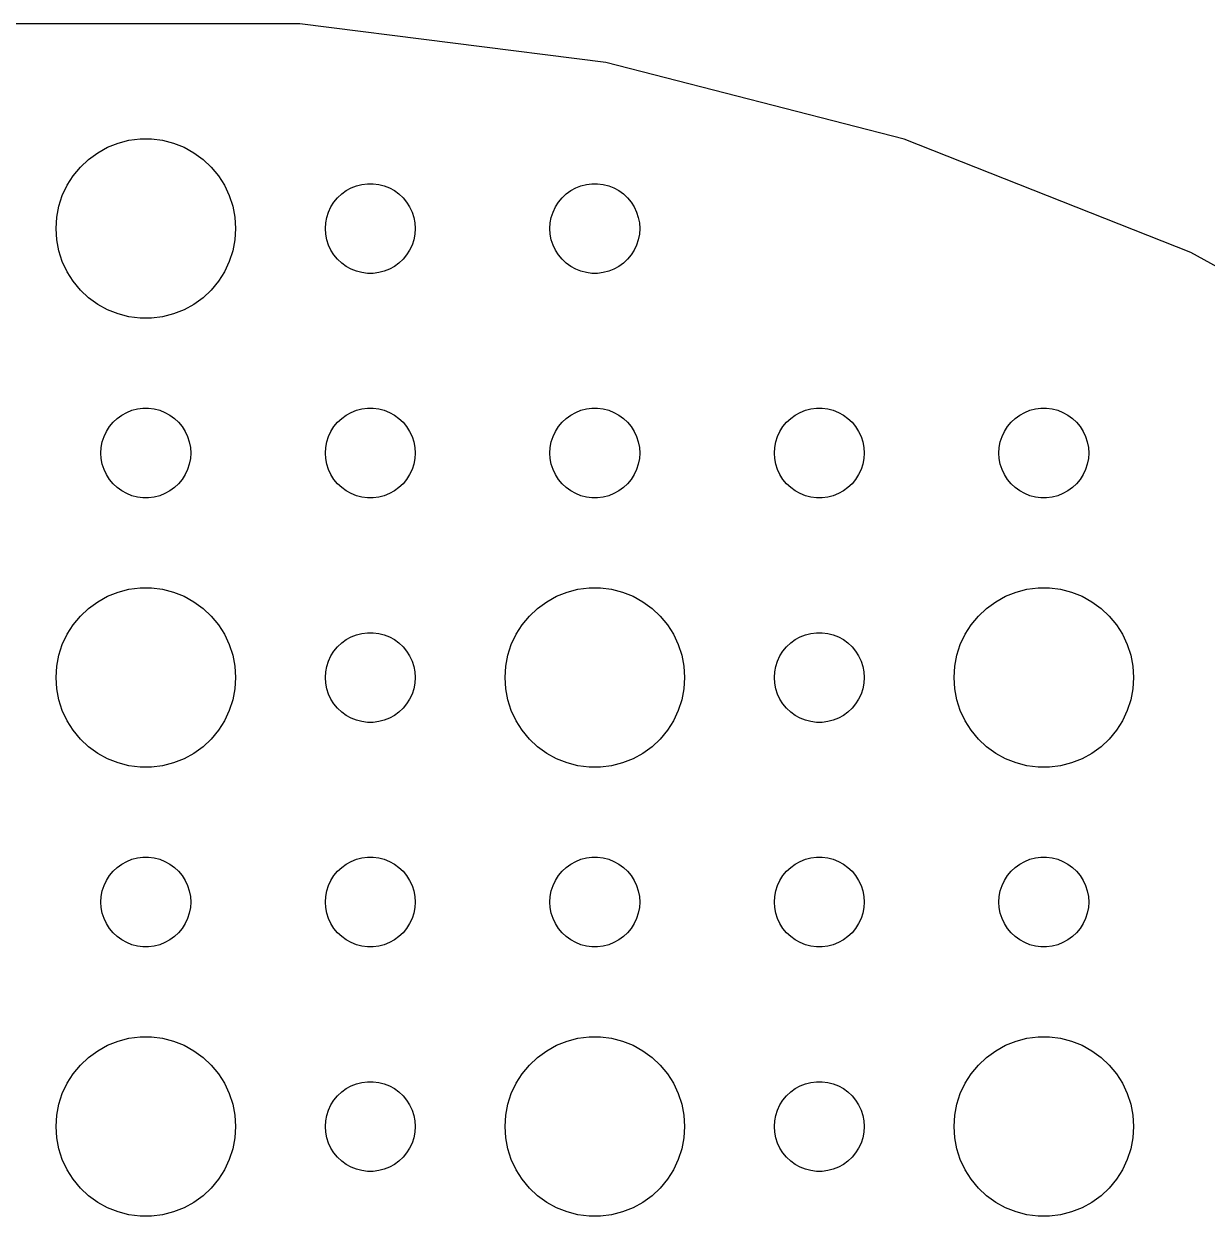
# Model space of a CAD drawing. Header units: metres. Extents: x -82 to 82, y -82 to 82.
# Drawn here: x -4.07 to 35.46, y 42.01 to 81.84 of the extents above; entities that cross this region are included whole.
import ezdxf

# ---------------------------------------------------------------- set-up
doc = ezdxf.new("R2010")
doc.units = ezdxf.units.M

msp = doc.modelspace()

# ---------------------------------------------------------------- linework, layer by layer
for p, q in [((5.14882, 81.8382), (-5.14882, 81.8382)), ((15.3653, 80.5475), (5.14882, 81.8382)), ((25.3394, 77.9866), (15.3653, 80.5475)), ((-1.60747, 77.533), (-1.27733, 77.7145)), ((-1.27733, 77.7145), (-0.92705, 77.8532)), ((-0.92705, 77.8532), (-0.56213, 77.9469)), ((-0.56213, 77.9469), (-0.18837, 77.9941)), ((-0.18837, 77.9941), (0.18837, 77.9941)), ((0.18837, 77.9941), (0.56213, 77.9469)), ((0.56213, 77.9469), (0.92705, 77.8532)), ((0.92705, 77.8532), (1.27733, 77.7145)), ((1.27733, 77.7145), (1.60747, 77.533)), ((34.9139, 74.1958), (25.3394, 77.9866)), ((-2.1869, 77.0536), (-1.91226, 77.3115)), ((-1.91226, 77.3115), (-1.60747, 77.533)), ((1.60747, 77.533), (1.91226, 77.3115)), ((1.91226, 77.3115), (2.1869, 77.0536)), ((-2.42705, 76.7634), (-2.1869, 77.0536)), ((2.1869, 77.0536), (2.42705, 76.7634)), ((-2.62891, 76.4453), (-2.42705, 76.7634)), ((2.42705, 76.7634), (2.62891, 76.4453)), ((7.21892, 76.4734), (7.40581, 76.497)), ((7.40581, 76.497), (7.59418, 76.497)), ((7.59418, 76.497), (7.78107, 76.4734)), ((14.7189, 76.4734), (14.9058, 76.497)), ((14.9058, 76.497), (15.0942, 76.497)), ((15.0942, 76.497), (15.2811, 76.4734)), ((-2.90575, 75.7461), (-2.78932, 76.1044)), ((-2.78932, 76.1044), (-2.62891, 76.4453)), ((2.62891, 76.4453), (2.78932, 76.1044)), ((2.78932, 76.1044), (2.90575, 75.7461)), ((6.40654, 76.0268), (6.54385, 76.1558)), ((6.54385, 76.1558), (6.69626, 76.2665)), ((6.69626, 76.2665), (6.86133, 76.3572)), ((6.86133, 76.3572), (7.03647, 76.4266)), ((7.03647, 76.4266), (7.21892, 76.4734)), ((7.78107, 76.4734), (7.96352, 76.4266)), ((7.96352, 76.4266), (8.13866, 76.3572)), ((8.13866, 76.3572), (8.30373, 76.2665)), ((8.30373, 76.2665), (8.45613, 76.1558)), ((8.45613, 76.1558), (8.59344, 76.0268)), ((13.9065, 76.0268), (14.0439, 76.1558)), ((14.0439, 76.1558), (14.1963, 76.2665)), ((14.1963, 76.2665), (14.3613, 76.3572)), ((14.3613, 76.3572), (14.5365, 76.4266)), ((14.5365, 76.4266), (14.7189, 76.4734)), ((15.2811, 76.4734), (15.4635, 76.4266)), ((15.4635, 76.4266), (15.6387, 76.3572)), ((15.6387, 76.3572), (15.8037, 76.2665)), ((15.8037, 76.2665), (15.9561, 76.1558)), ((15.9561, 76.1558), (16.0934, 76.0268)), ((-2.97633, 75.376), (-2.90575, 75.7461)), ((2.90575, 75.7461), (2.97633, 75.376)), ((6.10533, 75.5522), (6.18553, 75.7226)), ((6.18553, 75.7226), (6.28647, 75.8817)), ((6.28647, 75.8817), (6.40654, 76.0268)), ((8.59344, 76.0268), (8.71352, 75.8817)), ((8.71352, 75.8817), (8.81445, 75.7226)), ((8.81445, 75.7226), (8.89465, 75.5522)), ((13.6053, 75.5522), (13.6855, 75.7226)), ((13.6855, 75.7226), (13.7865, 75.8817)), ((13.7865, 75.8817), (13.9065, 76.0268)), ((16.0934, 76.0268), (16.2135, 75.8817)), ((16.2135, 75.8817), (16.3145, 75.7226)), ((16.3145, 75.7226), (16.3947, 75.5522)), ((-3, 75), (-2.97633, 75.376)), ((2.97633, 75.376), (3, 75)), ((6.01183, 75.188), (6.04712, 75.373)), ((6.04712, 75.373), (6.10533, 75.5522)), ((8.89465, 75.5522), (8.95287, 75.373)), ((8.95287, 75.373), (8.98816, 75.188)), ((13.5118, 75.188), (13.5471, 75.373)), ((13.5471, 75.373), (13.6053, 75.5522)), ((16.3947, 75.5522), (16.4529, 75.373)), ((16.4529, 75.373), (16.4882, 75.188)), ((-2.97633, 74.624), (-3, 75)), ((3, 75), (2.97633, 74.624)), ((6, 75), (6.01183, 75.188)), ((6.01183, 74.812), (6, 75)), ((8.98816, 75.188), (9, 75)), ((9, 75), (8.98816, 74.812)), ((13.5, 75), (13.5118, 75.188)), ((13.5118, 74.812), (13.5, 75)), ((16.4882, 75.188), (16.5, 75)), ((16.5, 75), (16.4882, 74.812)), ((-2.90575, 74.2539), (-2.97633, 74.624)), ((2.97633, 74.624), (2.90575, 74.2539)), ((6.04712, 74.627), (6.01183, 74.812)), ((6.10533, 74.4478), (6.04712, 74.627)), ((8.95287, 74.627), (8.89465, 74.4478)), ((8.98816, 74.812), (8.95287, 74.627)), ((13.5471, 74.627), (13.5118, 74.812)), ((13.6053, 74.4478), (13.5471, 74.627)), ((16.4529, 74.627), (16.3947, 74.4478)), ((16.4882, 74.812), (16.4529, 74.627)), ((-2.78932, 73.8956), (-2.90575, 74.2539)), ((2.90575, 74.2539), (2.78932, 73.8956)), ((6.18553, 74.2774), (6.10533, 74.4478)), ((6.28647, 74.1183), (6.18553, 74.2774)), ((6.40654, 73.9732), (6.28647, 74.1183)), ((8.71352, 74.1183), (8.59344, 73.9732)), ((8.81445, 74.2774), (8.71352, 74.1183)), ((8.89465, 74.4478), (8.81445, 74.2774)), ((13.6855, 74.2774), (13.6053, 74.4478)), ((13.7865, 74.1183), (13.6855, 74.2774)), ((13.9065, 73.9732), (13.7865, 74.1183)), ((16.2135, 74.1183), (16.0934, 73.9732)), ((16.3145, 74.2774), (16.2135, 74.1183)), ((16.3947, 74.4478), (16.3145, 74.2774)), ((43.9378, 69.2349), (34.9139, 74.1958)), ((-2.62891, 73.5547), (-2.78932, 73.8956)), ((2.78932, 73.8956), (2.62891, 73.5547)), ((6.54385, 73.8442), (6.40654, 73.9732)), ((6.69626, 73.7335), (6.54385, 73.8442)), ((6.86133, 73.6428), (6.69626, 73.7335)), ((8.30373, 73.7335), (8.13866, 73.6428)), ((8.45613, 73.8442), (8.30373, 73.7335)), ((8.59344, 73.9732), (8.45613, 73.8442)), ((14.0439, 73.8442), (13.9065, 73.9732)), ((14.1963, 73.7335), (14.0439, 73.8442)), ((14.3613, 73.6428), (14.1963, 73.7335)), ((15.8037, 73.7335), (15.6387, 73.6428)), ((15.9561, 73.8442), (15.8037, 73.7335)), ((16.0934, 73.9732), (15.9561, 73.8442)), ((-2.42705, 73.2366), (-2.62891, 73.5547)), ((2.62891, 73.5547), (2.42705, 73.2366)), ((7.03647, 73.5734), (6.86133, 73.6428)), ((7.21892, 73.5266), (7.03647, 73.5734)), ((7.40581, 73.503), (7.21892, 73.5266)), ((7.59418, 73.503), (7.40581, 73.503)), ((7.78107, 73.5266), (7.59418, 73.503)), ((7.96352, 73.5734), (7.78107, 73.5266)), ((8.13866, 73.6428), (7.96352, 73.5734)), ((14.5365, 73.5734), (14.3613, 73.6428)), ((14.7189, 73.5266), (14.5365, 73.5734)), ((14.9058, 73.503), (14.7189, 73.5266)), ((15.0942, 73.503), (14.9058, 73.503)), ((15.2811, 73.5266), (15.0942, 73.503)), ((15.4635, 73.5734), (15.2811, 73.5266)), ((15.6387, 73.6428), (15.4635, 73.5734)), ((-2.1869, 72.9464), (-2.42705, 73.2366)), ((-1.91226, 72.6885), (-2.1869, 72.9464)), ((2.1869, 72.9464), (1.91226, 72.6885)), ((2.42705, 73.2366), (2.1869, 72.9464)), ((-1.60747, 72.467), (-1.91226, 72.6885)), ((1.91226, 72.6885), (1.60747, 72.467)), ((-1.27733, 72.2855), (-1.60747, 72.467)), ((-0.92705, 72.1468), (-1.27733, 72.2855)), ((-0.56213, 72.0531), (-0.92705, 72.1468)), ((0.92705, 72.1468), (0.56213, 72.0531)), ((1.27733, 72.2855), (0.92705, 72.1468)), ((1.60747, 72.467), (1.27733, 72.2855)), ((-0.18837, 72.0059), (-0.56213, 72.0531)), ((0.18837, 72.0059), (-0.18837, 72.0059)), ((0.56213, 72.0531), (0.18837, 72.0059)), ((-0.63866, 68.8572), (-0.46352, 68.9266)), ((-0.46352, 68.9266), (-0.28107, 68.9734)), ((-0.28107, 68.9734), (-0.09418, 68.997)), ((-0.09418, 68.997), (0.09418, 68.997)), ((0.09418, 68.997), (0.28107, 68.9734)), ((0.28107, 68.9734), (0.46352, 68.9266)), ((0.46352, 68.9266), (0.63866, 68.8572)), ((6.86133, 68.8572), (7.03647, 68.9266)), ((7.03647, 68.9266), (7.21892, 68.9734)), ((7.21892, 68.9734), (7.40581, 68.997)), ((7.40581, 68.997), (7.59418, 68.997)), ((7.59418, 68.997), (7.78107, 68.9734)), ((7.78107, 68.9734), (7.96352, 68.9266)), ((7.96352, 68.9266), (8.13866, 68.8572)), ((14.3613, 68.8572), (14.5365, 68.9266)), ((14.5365, 68.9266), (14.7189, 68.9734)), ((14.7189, 68.9734), (14.9058, 68.997)), ((14.9058, 68.997), (15.0942, 68.997)), ((15.0942, 68.997), (15.2811, 68.9734)), ((15.2811, 68.9734), (15.4635, 68.9266)), ((15.4635, 68.9266), (15.6387, 68.8572)), ((21.8613, 68.8572), (22.0365, 68.9266)), ((22.0365, 68.9266), (22.2189, 68.9734)), ((22.2189, 68.9734), (22.4058, 68.997)), ((22.4058, 68.997), (22.5942, 68.997)), ((22.5942, 68.997), (22.7811, 68.9734)), ((22.7811, 68.9734), (22.9635, 68.9266)), ((22.9635, 68.9266), (23.1387, 68.8572)), ((29.3613, 68.8572), (29.5365, 68.9266)), ((29.5365, 68.9266), (29.7189, 68.9734)), ((29.7189, 68.9734), (29.9058, 68.997)), ((29.9058, 68.997), (30.0942, 68.997)), ((30.0942, 68.997), (30.2811, 68.9734)), ((30.2811, 68.9734), (30.4635, 68.9266)), ((30.4635, 68.9266), (30.6387, 68.8572)), ((-1.21352, 68.3817), (-1.09344, 68.5268)), ((-1.09344, 68.5268), (-0.95613, 68.6558)), ((-0.95613, 68.6558), (-0.80373, 68.7665)), ((-0.80373, 68.7665), (-0.63866, 68.8572)), ((0.63866, 68.8572), (0.80373, 68.7665)), ((0.80373, 68.7665), (0.95613, 68.6558)), ((0.95613, 68.6558), (1.09344, 68.5268)), ((1.09344, 68.5268), (1.21352, 68.3817)), ((6.28647, 68.3817), (6.40654, 68.5268)), ((6.40654, 68.5268), (6.54385, 68.6558)), ((6.54385, 68.6558), (6.69626, 68.7665)), ((6.69626, 68.7665), (6.86133, 68.8572)), ((8.13866, 68.8572), (8.30373, 68.7665)), ((8.30373, 68.7665), (8.45613, 68.6558)), ((8.45613, 68.6558), (8.59344, 68.5268)), ((8.59344, 68.5268), (8.71352, 68.3817)), ((13.7865, 68.3817), (13.9065, 68.5268)), ((13.9065, 68.5268), (14.0439, 68.6558)), ((14.0439, 68.6558), (14.1963, 68.7665)), ((14.1963, 68.7665), (14.3613, 68.8572)), ((15.6387, 68.8572), (15.8037, 68.7665)), ((15.8037, 68.7665), (15.9561, 68.6558)), ((15.9561, 68.6558), (16.0934, 68.5268)), ((16.0934, 68.5268), (16.2135, 68.3817)), ((21.2865, 68.3817), (21.4065, 68.5268)), ((21.4065, 68.5268), (21.5439, 68.6558)), ((21.5439, 68.6558), (21.6963, 68.7665)), ((21.6963, 68.7665), (21.8613, 68.8572)), ((23.1387, 68.8572), (23.3037, 68.7665)), ((23.3037, 68.7665), (23.4561, 68.6558)), ((23.4561, 68.6558), (23.5934, 68.5268)), ((23.5934, 68.5268), (23.7135, 68.3817)), ((28.7865, 68.3817), (28.9065, 68.5268)), ((28.9065, 68.5268), (29.0439, 68.6558)), ((29.0439, 68.6558), (29.1963, 68.7665)), ((29.1963, 68.7665), (29.3613, 68.8572)), ((30.6387, 68.8572), (30.8037, 68.7665)), ((30.8037, 68.7665), (30.9561, 68.6558)), ((30.9561, 68.6558), (31.0934, 68.5268)), ((31.0934, 68.5268), (31.2135, 68.3817)), ((-1.39465, 68.0522), (-1.31445, 68.2226)), ((-1.31445, 68.2226), (-1.21352, 68.3817)), ((1.21352, 68.3817), (1.31445, 68.2226)), ((1.31445, 68.2226), (1.39465, 68.0522)), ((6.10533, 68.0522), (6.18553, 68.2226)), ((6.18553, 68.2226), (6.28647, 68.3817)), ((8.71352, 68.3817), (8.81445, 68.2226)), ((8.81445, 68.2226), (8.89465, 68.0522)), ((13.6053, 68.0522), (13.6855, 68.2226)), ((13.6855, 68.2226), (13.7865, 68.3817)), ((16.2135, 68.3817), (16.3145, 68.2226)), ((16.3145, 68.2226), (16.3947, 68.0522)), ((21.1053, 68.0522), (21.1855, 68.2226)), ((21.1855, 68.2226), (21.2865, 68.3817)), ((23.7135, 68.3817), (23.8145, 68.2226)), ((23.8145, 68.2226), (23.8947, 68.0522)), ((28.6053, 68.0522), (28.6855, 68.2226)), ((28.6855, 68.2226), (28.7865, 68.3817)), ((31.2135, 68.3817), (31.3145, 68.2226)), ((31.3145, 68.2226), (31.3947, 68.0522)), ((-1.48816, 67.688), (-1.45287, 67.873)), ((-1.45287, 67.873), (-1.39465, 68.0522)), ((1.39465, 68.0522), (1.45287, 67.873)), ((1.45287, 67.873), (1.48816, 67.688)), ((6.01183, 67.688), (6.04712, 67.873)), ((6.04712, 67.873), (6.10533, 68.0522)), ((8.89465, 68.0522), (8.95287, 67.873)), ((8.95287, 67.873), (8.98816, 67.688)), ((13.5118, 67.688), (13.5471, 67.873)), ((13.5471, 67.873), (13.6053, 68.0522)), ((16.3947, 68.0522), (16.4529, 67.873)), ((16.4529, 67.873), (16.4882, 67.688)), ((21.0118, 67.688), (21.0471, 67.873)), ((21.0471, 67.873), (21.1053, 68.0522)), ((23.8947, 68.0522), (23.9529, 67.873)), ((23.9529, 67.873), (23.9882, 67.688)), ((28.5118, 67.688), (28.5471, 67.873)), ((28.5471, 67.873), (28.6053, 68.0522)), ((31.3947, 68.0522), (31.4529, 67.873)), ((31.4529, 67.873), (31.4882, 67.688)), ((-1.5, 67.5), (-1.48816, 67.688)), ((-1.48816, 67.312), (-1.5, 67.5)), ((1.48816, 67.688), (1.5, 67.5)), ((1.5, 67.5), (1.48816, 67.312)), ((6, 67.5), (6.01183, 67.688)), ((6.01183, 67.312), (6, 67.5)), ((8.98816, 67.688), (9, 67.5)), ((9, 67.5), (8.98816, 67.312)), ((13.5, 67.5), (13.5118, 67.688)), ((13.5118, 67.312), (13.5, 67.5)), ((16.4882, 67.688), (16.5, 67.5)), ((16.5, 67.5), (16.4882, 67.312)), ((21, 67.5), (21.0118, 67.688)), ((21.0118, 67.312), (21, 67.5)), ((23.9882, 67.688), (24, 67.5)), ((24, 67.5), (23.9882, 67.312)), ((28.5, 67.5), (28.5118, 67.688)), ((28.5118, 67.312), (28.5, 67.5)), ((31.4882, 67.688), (31.5, 67.5)), ((31.5, 67.5), (31.4882, 67.312)), ((-1.45287, 67.127), (-1.48816, 67.312)), ((-1.39465, 66.9478), (-1.45287, 67.127)), ((-1.31445, 66.7774), (-1.39465, 66.9478)), ((1.39465, 66.9478), (1.31445, 66.7774)), ((1.45287, 67.127), (1.39465, 66.9478)), ((1.48816, 67.312), (1.45287, 67.127)), ((6.04712, 67.127), (6.01183, 67.312)), ((6.10533, 66.9478), (6.04712, 67.127)), ((6.18553, 66.7774), (6.10533, 66.9478)), ((8.89465, 66.9478), (8.81445, 66.7774)), ((8.95287, 67.127), (8.89465, 66.9478)), ((8.98816, 67.312), (8.95287, 67.127)), ((13.5471, 67.127), (13.5118, 67.312)), ((13.6053, 66.9478), (13.5471, 67.127)), ((13.6855, 66.7774), (13.6053, 66.9478)), ((16.3947, 66.9478), (16.3145, 66.7774)), ((16.4529, 67.127), (16.3947, 66.9478)), ((16.4882, 67.312), (16.4529, 67.127)), ((21.0471, 67.127), (21.0118, 67.312)), ((21.1053, 66.9478), (21.0471, 67.127)), ((21.1855, 66.7774), (21.1053, 66.9478)), ((23.8947, 66.9478), (23.8145, 66.7774)), ((23.9529, 67.127), (23.8947, 66.9478)), ((23.9882, 67.312), (23.9529, 67.127)), ((28.5471, 67.127), (28.5118, 67.312)), ((28.6053, 66.9478), (28.5471, 67.127)), ((28.6855, 66.7774), (28.6053, 66.9478)), ((31.3947, 66.9478), (31.3145, 66.7774)), ((31.4529, 67.127), (31.3947, 66.9478)), ((31.4882, 67.312), (31.4529, 67.127)), ((-1.21352, 66.6183), (-1.31445, 66.7774)), ((-1.09344, 66.4732), (-1.21352, 66.6183)), ((1.21352, 66.6183), (1.09344, 66.4732)), ((1.31445, 66.7774), (1.21352, 66.6183)), ((6.28647, 66.6183), (6.18553, 66.7774)), ((6.40654, 66.4732), (6.28647, 66.6183)), ((8.71352, 66.6183), (8.59344, 66.4732)), ((8.81445, 66.7774), (8.71352, 66.6183)), ((13.7865, 66.6183), (13.6855, 66.7774)), ((13.9065, 66.4732), (13.7865, 66.6183)), ((16.2135, 66.6183), (16.0934, 66.4732)), ((16.3145, 66.7774), (16.2135, 66.6183)), ((21.2865, 66.6183), (21.1855, 66.7774)), ((21.4065, 66.4732), (21.2865, 66.6183)), ((23.7135, 66.6183), (23.5934, 66.4732)), ((23.8145, 66.7774), (23.7135, 66.6183)), ((28.7865, 66.6183), (28.6855, 66.7774)), ((28.9065, 66.4732), (28.7865, 66.6183)), ((31.2135, 66.6183), (31.0934, 66.4732)), ((31.3145, 66.7774), (31.2135, 66.6183)), ((-0.95613, 66.3442), (-1.09344, 66.4732)), ((-0.80373, 66.2335), (-0.95613, 66.3442)), ((-0.63866, 66.1428), (-0.80373, 66.2335)), ((-0.46352, 66.0734), (-0.63866, 66.1428)), ((0.63866, 66.1428), (0.46352, 66.0734)), ((0.80373, 66.2335), (0.63866, 66.1428)), ((0.95613, 66.3442), (0.80373, 66.2335)), ((1.09344, 66.4732), (0.95613, 66.3442)), ((6.54385, 66.3442), (6.40654, 66.4732)), ((6.69626, 66.2335), (6.54385, 66.3442)), ((6.86133, 66.1428), (6.69626, 66.2335)), ((7.03647, 66.0734), (6.86133, 66.1428)), ((8.13866, 66.1428), (7.96352, 66.0734)), ((8.30373, 66.2335), (8.13866, 66.1428)), ((8.45613, 66.3442), (8.30373, 66.2335)), ((8.59344, 66.4732), (8.45613, 66.3442)), ((14.0439, 66.3442), (13.9065, 66.4732)), ((14.1963, 66.2335), (14.0439, 66.3442)), ((14.3613, 66.1428), (14.1963, 66.2335)), ((14.5365, 66.0734), (14.3613, 66.1428)), ((15.6387, 66.1428), (15.4635, 66.0734)), ((15.8037, 66.2335), (15.6387, 66.1428)), ((15.9561, 66.3442), (15.8037, 66.2335)), ((16.0934, 66.4732), (15.9561, 66.3442)), ((21.5439, 66.3442), (21.4065, 66.4732)), ((21.6963, 66.2335), (21.5439, 66.3442)), ((21.8613, 66.1428), (21.6963, 66.2335)), ((22.0365, 66.0734), (21.8613, 66.1428)), ((23.1387, 66.1428), (22.9635, 66.0734)), ((23.3037, 66.2335), (23.1387, 66.1428)), ((23.4561, 66.3442), (23.3037, 66.2335)), ((23.5934, 66.4732), (23.4561, 66.3442)), ((29.0439, 66.3442), (28.9065, 66.4732)), ((29.1963, 66.2335), (29.0439, 66.3442)), ((29.3613, 66.1428), (29.1963, 66.2335)), ((29.5365, 66.0734), (29.3613, 66.1428)), ((30.6387, 66.1428), (30.4635, 66.0734)), ((30.8037, 66.2335), (30.6387, 66.1428)), ((30.9561, 66.3442), (30.8037, 66.2335)), ((31.0934, 66.4732), (30.9561, 66.3442)), ((-0.28107, 66.0266), (-0.46352, 66.0734)), ((-0.09418, 66.003), (-0.28107, 66.0266)), ((0.09418, 66.003), (-0.09418, 66.003)), ((0.28107, 66.0266), (0.09418, 66.003)), ((0.46352, 66.0734), (0.28107, 66.0266)), ((7.21892, 66.0266), (7.03647, 66.0734)), ((7.40581, 66.003), (7.21892, 66.0266)), ((7.59418, 66.003), (7.40581, 66.003)), ((7.78107, 66.0266), (7.59418, 66.003)), ((7.96352, 66.0734), (7.78107, 66.0266)), ((14.7189, 66.0266), (14.5365, 66.0734)), ((14.9058, 66.003), (14.7189, 66.0266)), ((15.0942, 66.003), (14.9058, 66.003)), ((15.2811, 66.0266), (15.0942, 66.003)), ((15.4635, 66.0734), (15.2811, 66.0266)), ((22.2189, 66.0266), (22.0365, 66.0734)), ((22.4058, 66.003), (22.2189, 66.0266)), ((22.5942, 66.003), (22.4058, 66.003)), ((22.7811, 66.0266), (22.5942, 66.003)), ((22.9635, 66.0734), (22.7811, 66.0266)), ((29.7189, 66.0266), (29.5365, 66.0734)), ((29.9058, 66.003), (29.7189, 66.0266)), ((30.0942, 66.003), (29.9058, 66.003)), ((30.2811, 66.0266), (30.0942, 66.003)), ((30.4635, 66.0734), (30.2811, 66.0266)), ((-0.92705, 62.8532), (-0.56213, 62.9469)), ((-0.56213, 62.9469), (-0.18837, 62.9941)), ((-0.18837, 62.9941), (0.18837, 62.9941)), ((0.18837, 62.9941), (0.56213, 62.9469)), ((0.56213, 62.9469), (0.92705, 62.8532)), ((14.0729, 62.8532), (14.4379, 62.9469)), ((14.4379, 62.9469), (14.8116, 62.9941)), ((14.8116, 62.9941), (15.1884, 62.9941)), ((15.1884, 62.9941), (15.5621, 62.9469)), ((15.5621, 62.9469), (15.927, 62.8532)), ((29.0729, 62.8532), (29.4379, 62.9469)), ((29.4379, 62.9469), (29.8116, 62.9941)), ((29.8116, 62.9941), (30.1884, 62.9941)), ((30.1884, 62.9941), (30.5621, 62.9469)), ((30.5621, 62.9469), (30.927, 62.8532)), ((-1.60747, 62.533), (-1.27733, 62.7145)), ((-1.27733, 62.7145), (-0.92705, 62.8532)), ((0.92705, 62.8532), (1.27733, 62.7145)), ((1.27733, 62.7145), (1.60747, 62.533)), ((13.3925, 62.533), (13.7227, 62.7145)), ((13.7227, 62.7145), (14.0729, 62.8532)), ((15.927, 62.8532), (16.2773, 62.7145)), ((16.2773, 62.7145), (16.6075, 62.533)), ((28.3925, 62.533), (28.7227, 62.7145)), ((28.7227, 62.7145), (29.0729, 62.8532)), ((30.927, 62.8532), (31.2773, 62.7145)), ((31.2773, 62.7145), (31.6075, 62.533)), ((-2.1869, 62.0536), (-1.91226, 62.3115)), ((-1.91226, 62.3115), (-1.60747, 62.533)), ((1.60747, 62.533), (1.91226, 62.3115)), ((1.91226, 62.3115), (2.1869, 62.0536)), ((12.8131, 62.0536), (13.0877, 62.3115)), ((13.0877, 62.3115), (13.3925, 62.533)), ((16.6075, 62.533), (16.9123, 62.3115)), ((16.9123, 62.3115), (17.1869, 62.0536)), ((27.8131, 62.0536), (28.0877, 62.3115)), ((28.0877, 62.3115), (28.3925, 62.533)), ((31.6075, 62.533), (31.9123, 62.3115)), ((31.9123, 62.3115), (32.1869, 62.0536)), ((-2.62891, 61.4453), (-2.42705, 61.7634)), ((-2.42705, 61.7634), (-2.1869, 62.0536)), ((2.1869, 62.0536), (2.42705, 61.7634)), ((2.42705, 61.7634), (2.62891, 61.4453)), ((12.3711, 61.4453), (12.5729, 61.7634)), ((12.5729, 61.7634), (12.8131, 62.0536)), ((17.1869, 62.0536), (17.427, 61.7634)), ((17.427, 61.7634), (17.6289, 61.4453)), ((27.3711, 61.4453), (27.5729, 61.7634)), ((27.5729, 61.7634), (27.8131, 62.0536)), ((32.1869, 62.0536), (32.427, 61.7634)), ((32.427, 61.7634), (32.6289, 61.4453)), ((-2.78932, 61.1044), (-2.62891, 61.4453)), ((2.62891, 61.4453), (2.78932, 61.1044)), ((6.69626, 61.2665), (6.86133, 61.3572)), ((6.86133, 61.3572), (7.03647, 61.4266)), ((7.03647, 61.4266), (7.21892, 61.4734)), ((7.21892, 61.4734), (7.40581, 61.497)), ((7.40581, 61.497), (7.59418, 61.497)), ((7.59418, 61.497), (7.78107, 61.4734)), ((7.78107, 61.4734), (7.96352, 61.4266)), ((7.96352, 61.4266), (8.13866, 61.3572)), ((8.13866, 61.3572), (8.30373, 61.2665)), ((12.2107, 61.1044), (12.3711, 61.4453)), ((17.6289, 61.4453), (17.7893, 61.1044)), ((21.6963, 61.2665), (21.8613, 61.3572)), ((21.8613, 61.3572), (22.0365, 61.4266)), ((22.0365, 61.4266), (22.2189, 61.4734)), ((22.2189, 61.4734), (22.4058, 61.497)), ((22.4058, 61.497), (22.5942, 61.497)), ((22.5942, 61.497), (22.7811, 61.4734)), ((22.7811, 61.4734), (22.9635, 61.4266)), ((22.9635, 61.4266), (23.1387, 61.3572)), ((23.1387, 61.3572), (23.3037, 61.2665)), ((27.2107, 61.1044), (27.3711, 61.4453)), ((32.6289, 61.4453), (32.7893, 61.1044)), ((-2.90575, 60.7461), (-2.78932, 61.1044)), ((2.78932, 61.1044), (2.90575, 60.7461)), ((6.28647, 60.8817), (6.40654, 61.0268)), ((6.40654, 61.0268), (6.54385, 61.1558)), ((6.54385, 61.1558), (6.69626, 61.2665)), ((8.30373, 61.2665), (8.45613, 61.1558)), ((8.45613, 61.1558), (8.59344, 61.0268)), ((8.59344, 61.0268), (8.71352, 60.8817)), ((12.0942, 60.7461), (12.2107, 61.1044)), ((17.7893, 61.1044), (17.9057, 60.7461)), ((21.2865, 60.8817), (21.4065, 61.0268)), ((21.4065, 61.0268), (21.5439, 61.1558)), ((21.5439, 61.1558), (21.6963, 61.2665)), ((23.3037, 61.2665), (23.4561, 61.1558)), ((23.4561, 61.1558), (23.5934, 61.0268)), ((23.5934, 61.0268), (23.7135, 60.8817)), ((27.0942, 60.7461), (27.2107, 61.1044)), ((32.7893, 61.1044), (32.9057, 60.7461)), ((-2.97633, 60.376), (-2.90575, 60.7461)), ((2.90575, 60.7461), (2.97633, 60.376)), ((6.04712, 60.373), (6.10533, 60.5522)), ((6.10533, 60.5522), (6.18553, 60.7226)), ((6.18553, 60.7226), (6.28647, 60.8817)), ((8.71352, 60.8817), (8.81445, 60.7226)), ((8.81445, 60.7226), (8.89465, 60.5522)), ((8.89465, 60.5522), (8.95287, 60.373)), ((12.0237, 60.376), (12.0942, 60.7461)), ((17.9057, 60.7461), (17.9763, 60.376)), ((21.0471, 60.373), (21.1053, 60.5522)), ((21.1053, 60.5522), (21.1855, 60.7226)), ((21.1855, 60.7226), (21.2865, 60.8817)), ((23.7135, 60.8817), (23.8145, 60.7226)), ((23.8145, 60.7226), (23.8947, 60.5522)), ((23.8947, 60.5522), (23.9529, 60.373)), ((27.0237, 60.376), (27.0942, 60.7461)), ((32.9057, 60.7461), (32.9763, 60.376)), ((-3, 60), (-2.97633, 60.376)), ((2.97633, 60.376), (3, 60)), ((6, 60), (6.01183, 60.188)), ((6.01183, 60.188), (6.04712, 60.373)), ((8.95287, 60.373), (8.98816, 60.188)), ((8.98816, 60.188), (9, 60)), ((12, 60), (12.0237, 60.376)), ((17.9763, 60.376), (18, 60)), ((21, 60), (21.0118, 60.188)), ((21.0118, 60.188), (21.0471, 60.373)), ((23.9529, 60.373), (23.9882, 60.188)), ((23.9882, 60.188), (24, 60)), ((27, 60), (27.0237, 60.376)), ((32.9763, 60.376), (33, 60)), ((-2.97633, 59.624), (-3, 60)), ((3, 60), (2.97633, 59.624)), ((6.01183, 59.812), (6, 60)), ((6.04712, 59.627), (6.01183, 59.812)), ((8.98816, 59.812), (8.95287, 59.627)), ((9, 60), (8.98816, 59.812)), ((12.0237, 59.624), (12, 60)), ((18, 60), (17.9763, 59.624)), ((21.0118, 59.812), (21, 60)), ((21.0471, 59.627), (21.0118, 59.812)), ((23.9882, 59.812), (23.9529, 59.627)), ((24, 60), (23.9882, 59.812)), ((27.0237, 59.624), (27, 60)), ((33, 60), (32.9763, 59.624)), ((-2.90575, 59.2539), (-2.97633, 59.624)), ((2.97633, 59.624), (2.90575, 59.2539)), ((6.10533, 59.4478), (6.04712, 59.627)), ((6.18553, 59.2774), (6.10533, 59.4478)), ((8.89465, 59.4478), (8.81445, 59.2774)), ((8.95287, 59.627), (8.89465, 59.4478)), ((12.0942, 59.2539), (12.0237, 59.624)), ((17.9763, 59.624), (17.9057, 59.2539)), ((21.1053, 59.4478), (21.0471, 59.627)), ((21.1855, 59.2774), (21.1053, 59.4478)), ((23.8947, 59.4478), (23.8145, 59.2774)), ((23.9529, 59.627), (23.8947, 59.4478)), ((27.0942, 59.2539), (27.0237, 59.624)), ((32.9763, 59.624), (32.9057, 59.2539)), ((-2.78932, 58.8956), (-2.90575, 59.2539)), ((2.90575, 59.2539), (2.78932, 58.8956)), ((6.28647, 59.1183), (6.18553, 59.2774)), ((6.40654, 58.9732), (6.28647, 59.1183)), ((6.54385, 58.8442), (6.40654, 58.9732)), ((8.59344, 58.9732), (8.45613, 58.8442)), ((8.71352, 59.1183), (8.59344, 58.9732)), ((8.81445, 59.2774), (8.71352, 59.1183)), ((12.2107, 58.8956), (12.0942, 59.2539)), ((17.9057, 59.2539), (17.7893, 58.8956)), ((21.2865, 59.1183), (21.1855, 59.2774)), ((21.4065, 58.9732), (21.2865, 59.1183)), ((21.5439, 58.8442), (21.4065, 58.9732)), ((23.5934, 58.9732), (23.4561, 58.8442)), ((23.7135, 59.1183), (23.5934, 58.9732)), ((23.8145, 59.2774), (23.7135, 59.1183)), ((27.2107, 58.8956), (27.0942, 59.2539)), ((32.9057, 59.2539), (32.7893, 58.8956)), ((-2.62891, 58.5547), (-2.78932, 58.8956)), ((-2.42705, 58.2366), (-2.62891, 58.5547)), ((2.62891, 58.5547), (2.42705, 58.2366)), ((2.78932, 58.8956), (2.62891, 58.5547)), ((6.69626, 58.7335), (6.54385, 58.8442)), ((6.86133, 58.6428), (6.69626, 58.7335)), ((7.03647, 58.5734), (6.86133, 58.6428)), ((7.21892, 58.5266), (7.03647, 58.5734)), ((7.96352, 58.5734), (7.78107, 58.5266)), ((8.13866, 58.6428), (7.96352, 58.5734)), ((8.30373, 58.7335), (8.13866, 58.6428)), ((8.45613, 58.8442), (8.30373, 58.7335)), ((12.3711, 58.5547), (12.2107, 58.8956)), ((12.5729, 58.2366), (12.3711, 58.5547)), ((17.6289, 58.5547), (17.427, 58.2366)), ((17.7893, 58.8956), (17.6289, 58.5547)), ((21.6963, 58.7335), (21.5439, 58.8442)), ((21.8613, 58.6428), (21.6963, 58.7335)), ((22.0365, 58.5734), (21.8613, 58.6428)), ((22.2189, 58.5266), (22.0365, 58.5734)), ((22.9635, 58.5734), (22.7811, 58.5266)), ((23.1387, 58.6428), (22.9635, 58.5734)), ((23.3037, 58.7335), (23.1387, 58.6428)), ((23.4561, 58.8442), (23.3037, 58.7335)), ((27.3711, 58.5547), (27.2107, 58.8956)), ((27.5729, 58.2366), (27.3711, 58.5547)), ((32.6289, 58.5547), (32.427, 58.2366)), ((32.7893, 58.8956), (32.6289, 58.5547)), ((-2.1869, 57.9464), (-2.42705, 58.2366)), ((2.42705, 58.2366), (2.1869, 57.9464)), ((7.40581, 58.503), (7.21892, 58.5266)), ((7.59418, 58.503), (7.40581, 58.503)), ((7.78107, 58.5266), (7.59418, 58.503)), ((12.8131, 57.9464), (12.5729, 58.2366)), ((17.427, 58.2366), (17.1869, 57.9464)), ((22.4058, 58.503), (22.2189, 58.5266)), ((22.5942, 58.503), (22.4058, 58.503)), ((22.7811, 58.5266), (22.5942, 58.503)), ((27.8131, 57.9464), (27.5729, 58.2366)), ((32.427, 58.2366), (32.1869, 57.9464)), ((-1.91226, 57.6885), (-2.1869, 57.9464)), ((2.1869, 57.9464), (1.91226, 57.6885)), ((13.0877, 57.6885), (12.8131, 57.9464)), ((17.1869, 57.9464), (16.9123, 57.6885)), ((28.0877, 57.6885), (27.8131, 57.9464)), ((32.1869, 57.9464), (31.9123, 57.6885)), ((-1.60747, 57.467), (-1.91226, 57.6885)), ((-1.27733, 57.2855), (-1.60747, 57.467)), ((1.60747, 57.467), (1.27733, 57.2855)), ((1.91226, 57.6885), (1.60747, 57.467)), ((13.3925, 57.467), (13.0877, 57.6885)), ((13.7227, 57.2855), (13.3925, 57.467)), ((16.6075, 57.467), (16.2773, 57.2855)), ((16.9123, 57.6885), (16.6075, 57.467)), ((28.3925, 57.467), (28.0877, 57.6885)), ((28.7227, 57.2855), (28.3925, 57.467)), ((31.6075, 57.467), (31.2773, 57.2855)), ((31.9123, 57.6885), (31.6075, 57.467)), ((-0.92705, 57.1468), (-1.27733, 57.2855)), ((-0.56213, 57.0531), (-0.92705, 57.1468)), ((-0.18837, 57.0059), (-0.56213, 57.0531)), ((0.18837, 57.0059), (-0.18837, 57.0059)), ((0.56213, 57.0531), (0.18837, 57.0059)), ((0.92705, 57.1468), (0.56213, 57.0531)), ((1.27733, 57.2855), (0.92705, 57.1468)), ((14.0729, 57.1468), (13.7227, 57.2855)), ((14.4379, 57.0531), (14.0729, 57.1468)), ((14.8116, 57.0059), (14.4379, 57.0531)), ((15.1884, 57.0059), (14.8116, 57.0059)), ((15.5621, 57.0531), (15.1884, 57.0059)), ((15.927, 57.1468), (15.5621, 57.0531)), ((16.2773, 57.2855), (15.927, 57.1468)), ((29.0729, 57.1468), (28.7227, 57.2855)), ((29.4379, 57.0531), (29.0729, 57.1468)), ((29.8116, 57.0059), (29.4379, 57.0531)), ((30.1884, 57.0059), (29.8116, 57.0059)), ((30.5621, 57.0531), (30.1884, 57.0059)), ((30.927, 57.1468), (30.5621, 57.0531)), ((31.2773, 57.2855), (30.927, 57.1468)), ((-0.80373, 53.7665), (-0.63866, 53.8572)), ((-0.63866, 53.8572), (-0.46352, 53.9266)), ((-0.46352, 53.9266), (-0.28107, 53.9734)), ((-0.28107, 53.9734), (-0.09418, 53.997)), ((-0.09418, 53.997), (0.09418, 53.997)), ((0.09418, 53.997), (0.28107, 53.9734)), ((0.28107, 53.9734), (0.46352, 53.9266)), ((0.46352, 53.9266), (0.63866, 53.8572)), ((0.63866, 53.8572), (0.80373, 53.7665)), ((6.69626, 53.7665), (6.86133, 53.8572)), ((6.86133, 53.8572), (7.03647, 53.9266)), ((7.03647, 53.9266), (7.21892, 53.9734)), ((7.21892, 53.9734), (7.40581, 53.997)), ((7.40581, 53.997), (7.59418, 53.997)), ((7.59418, 53.997), (7.78107, 53.9734)), ((7.78107, 53.9734), (7.96352, 53.9266)), ((7.96352, 53.9266), (8.13866, 53.8572)), ((8.13866, 53.8572), (8.30373, 53.7665)), ((14.1963, 53.7665), (14.3613, 53.8572)), ((14.3613, 53.8572), (14.5365, 53.9266)), ((14.5365, 53.9266), (14.7189, 53.9734)), ((14.7189, 53.9734), (14.9058, 53.997)), ((14.9058, 53.997), (15.0942, 53.997)), ((15.0942, 53.997), (15.2811, 53.9734)), ((15.2811, 53.9734), (15.4635, 53.9266)), ((15.4635, 53.9266), (15.6387, 53.8572)), ((15.6387, 53.8572), (15.8037, 53.7665)), ((21.6963, 53.7665), (21.8613, 53.8572)), ((21.8613, 53.8572), (22.0365, 53.9266)), ((22.0365, 53.9266), (22.2189, 53.9734)), ((22.2189, 53.9734), (22.4058, 53.997)), ((22.4058, 53.997), (22.5942, 53.997)), ((22.5942, 53.997), (22.7811, 53.9734)), ((22.7811, 53.9734), (22.9635, 53.9266)), ((22.9635, 53.9266), (23.1387, 53.8572)), ((23.1387, 53.8572), (23.3037, 53.7665)), ((29.1963, 53.7665), (29.3613, 53.8572)), ((29.3613, 53.8572), (29.5365, 53.9266)), ((29.5365, 53.9266), (29.7189, 53.9734)), ((29.7189, 53.9734), (29.9058, 53.997)), ((29.9058, 53.997), (30.0942, 53.997)), ((30.0942, 53.997), (30.2811, 53.9734)), ((30.2811, 53.9734), (30.4635, 53.9266)), ((30.4635, 53.9266), (30.6387, 53.8572)), ((30.6387, 53.8572), (30.8037, 53.7665)), ((-1.31445, 53.2226), (-1.21352, 53.3817)), ((-1.21352, 53.3817), (-1.09344, 53.5268)), ((-1.09344, 53.5268), (-0.95613, 53.6558)), ((-0.95613, 53.6558), (-0.80373, 53.7665)), ((0.80373, 53.7665), (0.95613, 53.6558)), ((0.95613, 53.6558), (1.09344, 53.5268)), ((1.09344, 53.5268), (1.21352, 53.3817)), ((1.21352, 53.3817), (1.31445, 53.2226)), ((6.18553, 53.2226), (6.28647, 53.3817)), ((6.28647, 53.3817), (6.40654, 53.5268)), ((6.40654, 53.5268), (6.54385, 53.6558)), ((6.54385, 53.6558), (6.69626, 53.7665)), ((8.30373, 53.7665), (8.45613, 53.6558)), ((8.45613, 53.6558), (8.59344, 53.5268)), ((8.59344, 53.5268), (8.71352, 53.3817)), ((8.71352, 53.3817), (8.81445, 53.2226)), ((13.6855, 53.2226), (13.7865, 53.3817)), ((13.7865, 53.3817), (13.9065, 53.5268)), ((13.9065, 53.5268), (14.0439, 53.6558)), ((14.0439, 53.6558), (14.1963, 53.7665)), ((15.8037, 53.7665), (15.9561, 53.6558)), ((15.9561, 53.6558), (16.0934, 53.5268)), ((16.0934, 53.5268), (16.2135, 53.3817)), ((16.2135, 53.3817), (16.3145, 53.2226)), ((21.1855, 53.2226), (21.2865, 53.3817)), ((21.2865, 53.3817), (21.4065, 53.5268)), ((21.4065, 53.5268), (21.5439, 53.6558)), ((21.5439, 53.6558), (21.6963, 53.7665)), ((23.3037, 53.7665), (23.4561, 53.6558)), ((23.4561, 53.6558), (23.5934, 53.5268)), ((23.5934, 53.5268), (23.7135, 53.3817)), ((23.7135, 53.3817), (23.8145, 53.2226)), ((28.6855, 53.2226), (28.7865, 53.3817)), ((28.7865, 53.3817), (28.9065, 53.5268)), ((28.9065, 53.5268), (29.0439, 53.6558)), ((29.0439, 53.6558), (29.1963, 53.7665)), ((30.8037, 53.7665), (30.9561, 53.6558)), ((30.9561, 53.6558), (31.0934, 53.5268)), ((31.0934, 53.5268), (31.2135, 53.3817)), ((31.2135, 53.3817), (31.3145, 53.2226)), ((-1.45287, 52.873), (-1.39465, 53.0522)), ((-1.39465, 53.0522), (-1.31445, 53.2226)), ((1.31445, 53.2226), (1.39465, 53.0522)), ((1.39465, 53.0522), (1.45287, 52.873)), ((6.04712, 52.873), (6.10533, 53.0522)), ((6.10533, 53.0522), (6.18553, 53.2226)), ((8.81445, 53.2226), (8.89465, 53.0522)), ((8.89465, 53.0522), (8.95287, 52.873)), ((13.5471, 52.873), (13.6053, 53.0522)), ((13.6053, 53.0522), (13.6855, 53.2226)), ((16.3145, 53.2226), (16.3947, 53.0522)), ((16.3947, 53.0522), (16.4529, 52.873)), ((21.0471, 52.873), (21.1053, 53.0522)), ((21.1053, 53.0522), (21.1855, 53.2226)), ((23.8145, 53.2226), (23.8947, 53.0522)), ((23.8947, 53.0522), (23.9529, 52.873)), ((28.5471, 52.873), (28.6053, 53.0522)), ((28.6053, 53.0522), (28.6855, 53.2226)), ((31.3145, 53.2226), (31.3947, 53.0522)), ((31.3947, 53.0522), (31.4529, 52.873)), ((-1.5, 52.5), (-1.48816, 52.688)), ((-1.48816, 52.688), (-1.45287, 52.873)), ((1.45287, 52.873), (1.48816, 52.688)), ((1.48816, 52.688), (1.5, 52.5)), ((6, 52.5), (6.01183, 52.688)), ((6.01183, 52.688), (6.04712, 52.873)), ((8.95287, 52.873), (8.98816, 52.688)), ((8.98816, 52.688), (9, 52.5)), ((13.5, 52.5), (13.5118, 52.688)), ((13.5118, 52.688), (13.5471, 52.873)), ((16.4529, 52.873), (16.4882, 52.688)), ((16.4882, 52.688), (16.5, 52.5)), ((21, 52.5), (21.0118, 52.688)), ((21.0118, 52.688), (21.0471, 52.873)), ((23.9529, 52.873), (23.9882, 52.688)), ((23.9882, 52.688), (24, 52.5)), ((28.5, 52.5), (28.5118, 52.688)), ((28.5118, 52.688), (28.5471, 52.873)), ((31.4529, 52.873), (31.4882, 52.688)), ((31.4882, 52.688), (31.5, 52.5)), ((-1.48816, 52.312), (-1.5, 52.5)), ((-1.45287, 52.127), (-1.48816, 52.312)), ((1.48816, 52.312), (1.45287, 52.127)), ((1.5, 52.5), (1.48816, 52.312)), ((6.01183, 52.312), (6, 52.5)), ((6.04712, 52.127), (6.01183, 52.312)), ((8.98816, 52.312), (8.95287, 52.127)), ((9, 52.5), (8.98816, 52.312)), ((13.5118, 52.312), (13.5, 52.5)), ((13.5471, 52.127), (13.5118, 52.312)), ((16.4882, 52.312), (16.4529, 52.127)), ((16.5, 52.5), (16.4882, 52.312)), ((21.0118, 52.312), (21, 52.5)), ((21.0471, 52.127), (21.0118, 52.312)), ((23.9882, 52.312), (23.9529, 52.127)), ((24, 52.5), (23.9882, 52.312)), ((28.5118, 52.312), (28.5, 52.5)), ((28.5471, 52.127), (28.5118, 52.312)), ((31.4882, 52.312), (31.4529, 52.127)), ((31.5, 52.5), (31.4882, 52.312)), ((-1.39465, 51.9478), (-1.45287, 52.127)), ((-1.31445, 51.7774), (-1.39465, 51.9478)), ((1.39465, 51.9478), (1.31445, 51.7774)), ((1.45287, 52.127), (1.39465, 51.9478)), ((6.10533, 51.9478), (6.04712, 52.127)), ((6.18553, 51.7774), (6.10533, 51.9478)), ((8.89465, 51.9478), (8.81445, 51.7774)), ((8.95287, 52.127), (8.89465, 51.9478)), ((13.6053, 51.9478), (13.5471, 52.127)), ((13.6855, 51.7774), (13.6053, 51.9478)), ((16.3947, 51.9478), (16.3145, 51.7774)), ((16.4529, 52.127), (16.3947, 51.9478)), ((21.1053, 51.9478), (21.0471, 52.127)), ((21.1855, 51.7774), (21.1053, 51.9478)), ((23.8947, 51.9478), (23.8145, 51.7774)), ((23.9529, 52.127), (23.8947, 51.9478)), ((28.6053, 51.9478), (28.5471, 52.127)), ((28.6855, 51.7774), (28.6053, 51.9478)), ((31.3947, 51.9478), (31.3145, 51.7774)), ((31.4529, 52.127), (31.3947, 51.9478)), ((-1.21352, 51.6183), (-1.31445, 51.7774)), ((-1.09344, 51.4732), (-1.21352, 51.6183)), ((-0.95613, 51.3442), (-1.09344, 51.4732)), ((1.09344, 51.4732), (0.95613, 51.3442)), ((1.21352, 51.6183), (1.09344, 51.4732)), ((1.31445, 51.7774), (1.21352, 51.6183)), ((6.28647, 51.6183), (6.18553, 51.7774)), ((6.40654, 51.4732), (6.28647, 51.6183)), ((6.54385, 51.3442), (6.40654, 51.4732)), ((8.59344, 51.4732), (8.45613, 51.3442)), ((8.71352, 51.6183), (8.59344, 51.4732)), ((8.81445, 51.7774), (8.71352, 51.6183)), ((13.7865, 51.6183), (13.6855, 51.7774)), ((13.9065, 51.4732), (13.7865, 51.6183)), ((14.0439, 51.3442), (13.9065, 51.4732)), ((16.0934, 51.4732), (15.9561, 51.3442)), ((16.2135, 51.6183), (16.0934, 51.4732)), ((16.3145, 51.7774), (16.2135, 51.6183)), ((21.2865, 51.6183), (21.1855, 51.7774)), ((21.4065, 51.4732), (21.2865, 51.6183)), ((21.5439, 51.3442), (21.4065, 51.4732)), ((23.5934, 51.4732), (23.4561, 51.3442)), ((23.7135, 51.6183), (23.5934, 51.4732)), ((23.8145, 51.7774), (23.7135, 51.6183)), ((28.7865, 51.6183), (28.6855, 51.7774)), ((28.9065, 51.4732), (28.7865, 51.6183)), ((29.0439, 51.3442), (28.9065, 51.4732)), ((31.0934, 51.4732), (30.9561, 51.3442)), ((31.2135, 51.6183), (31.0934, 51.4732)), ((31.3145, 51.7774), (31.2135, 51.6183)), ((-0.80373, 51.2335), (-0.95613, 51.3442)), ((-0.63866, 51.1428), (-0.80373, 51.2335)), ((-0.46352, 51.0734), (-0.63866, 51.1428)), ((-0.28107, 51.0266), (-0.46352, 51.0734)), ((-0.09418, 51.003), (-0.28107, 51.0266)), ((0.09418, 51.003), (-0.09418, 51.003)), ((0.28107, 51.0266), (0.09418, 51.003)), ((0.46352, 51.0734), (0.28107, 51.0266)), ((0.63866, 51.1428), (0.46352, 51.0734)), ((0.80373, 51.2335), (0.63866, 51.1428)), ((0.95613, 51.3442), (0.80373, 51.2335)), ((6.69626, 51.2335), (6.54385, 51.3442)), ((6.86133, 51.1428), (6.69626, 51.2335)), ((7.03647, 51.0734), (6.86133, 51.1428)), ((7.21892, 51.0266), (7.03647, 51.0734)), ((7.40581, 51.003), (7.21892, 51.0266)), ((7.59418, 51.003), (7.40581, 51.003)), ((7.78107, 51.0266), (7.59418, 51.003)), ((7.96352, 51.0734), (7.78107, 51.0266)), ((8.13866, 51.1428), (7.96352, 51.0734)), ((8.30373, 51.2335), (8.13866, 51.1428)), ((8.45613, 51.3442), (8.30373, 51.2335)), ((14.1963, 51.2335), (14.0439, 51.3442)), ((14.3613, 51.1428), (14.1963, 51.2335)), ((14.5365, 51.0734), (14.3613, 51.1428)), ((14.7189, 51.0266), (14.5365, 51.0734)), ((14.9058, 51.003), (14.7189, 51.0266)), ((15.0942, 51.003), (14.9058, 51.003)), ((15.2811, 51.0266), (15.0942, 51.003)), ((15.4635, 51.0734), (15.2811, 51.0266)), ((15.6387, 51.1428), (15.4635, 51.0734)), ((15.8037, 51.2335), (15.6387, 51.1428)), ((15.9561, 51.3442), (15.8037, 51.2335)), ((21.6963, 51.2335), (21.5439, 51.3442)), ((21.8613, 51.1428), (21.6963, 51.2335)), ((22.0365, 51.0734), (21.8613, 51.1428)), ((22.2189, 51.0266), (22.0365, 51.0734)), ((22.4058, 51.003), (22.2189, 51.0266)), ((22.5942, 51.003), (22.4058, 51.003)), ((22.7811, 51.0266), (22.5942, 51.003)), ((22.9635, 51.0734), (22.7811, 51.0266)), ((23.1387, 51.1428), (22.9635, 51.0734)), ((23.3037, 51.2335), (23.1387, 51.1428)), ((23.4561, 51.3442), (23.3037, 51.2335)), ((29.1963, 51.2335), (29.0439, 51.3442)), ((29.3613, 51.1428), (29.1963, 51.2335)), ((29.5365, 51.0734), (29.3613, 51.1428)), ((29.7189, 51.0266), (29.5365, 51.0734)), ((29.9058, 51.003), (29.7189, 51.0266)), ((30.0942, 51.003), (29.9058, 51.003)), ((30.2811, 51.0266), (30.0942, 51.003)), ((30.4635, 51.0734), (30.2811, 51.0266)), ((30.6387, 51.1428), (30.4635, 51.0734)), ((30.8037, 51.2335), (30.6387, 51.1428)), ((30.9561, 51.3442), (30.8037, 51.2335)), ((-1.27733, 47.7145), (-0.92705, 47.8532)), ((-0.92705, 47.8532), (-0.56213, 47.9469)), ((-0.56213, 47.9469), (-0.18837, 47.9941)), ((-0.18837, 47.9941), (0.18837, 47.9941)), ((0.18837, 47.9941), (0.56213, 47.9469)), ((0.56213, 47.9469), (0.92705, 47.8532)), ((0.92705, 47.8532), (1.27733, 47.7145)), ((13.7227, 47.7145), (14.0729, 47.8532)), ((14.0729, 47.8532), (14.4379, 47.9469)), ((14.4379, 47.9469), (14.8116, 47.9941)), ((14.8116, 47.9941), (15.1884, 47.9941)), ((15.1884, 47.9941), (15.5621, 47.9469)), ((15.5621, 47.9469), (15.927, 47.8532)), ((15.927, 47.8532), (16.2773, 47.7145)), ((28.7227, 47.7145), (29.0729, 47.8532)), ((29.0729, 47.8532), (29.4379, 47.9469)), ((29.4379, 47.9469), (29.8116, 47.9941)), ((29.8116, 47.9941), (30.1884, 47.9941)), ((30.1884, 47.9941), (30.5621, 47.9469)), ((30.5621, 47.9469), (30.927, 47.8532)), ((30.927, 47.8532), (31.2773, 47.7145)), ((-1.91226, 47.3115), (-1.60747, 47.533)), ((-1.60747, 47.533), (-1.27733, 47.7145)), ((1.27733, 47.7145), (1.60747, 47.533)), ((1.60747, 47.533), (1.91226, 47.3115)), ((13.0877, 47.3115), (13.3925, 47.533)), ((13.3925, 47.533), (13.7227, 47.7145)), ((16.2773, 47.7145), (16.6075, 47.533)), ((16.6075, 47.533), (16.9123, 47.3115)), ((28.0877, 47.3115), (28.3925, 47.533)), ((28.3925, 47.533), (28.7227, 47.7145)), ((31.2773, 47.7145), (31.6075, 47.533)), ((31.6075, 47.533), (31.9123, 47.3115)), ((-2.42705, 46.7634), (-2.1869, 47.0536)), ((-2.1869, 47.0536), (-1.91226, 47.3115)), ((1.91226, 47.3115), (2.1869, 47.0536)), ((2.1869, 47.0536), (2.42705, 46.7634)), ((12.5729, 46.7634), (12.8131, 47.0536)), ((12.8131, 47.0536), (13.0877, 47.3115)), ((16.9123, 47.3115), (17.1869, 47.0536)), ((17.1869, 47.0536), (17.427, 46.7634)), ((27.5729, 46.7634), (27.8131, 47.0536)), ((27.8131, 47.0536), (28.0877, 47.3115)), ((31.9123, 47.3115), (32.1869, 47.0536)), ((32.1869, 47.0536), (32.427, 46.7634)), ((-2.62891, 46.4453), (-2.42705, 46.7634)), ((2.42705, 46.7634), (2.62891, 46.4453)), ((12.3711, 46.4453), (12.5729, 46.7634)), ((17.427, 46.7634), (17.6289, 46.4453)), ((27.3711, 46.4453), (27.5729, 46.7634)), ((32.427, 46.7634), (32.6289, 46.4453)), ((-2.78932, 46.1044), (-2.62891, 46.4453)), ((2.62891, 46.4453), (2.78932, 46.1044)), ((6.54385, 46.1558), (6.69626, 46.2665)), ((6.69626, 46.2665), (6.86133, 46.3572)), ((6.86133, 46.3572), (7.03647, 46.4266)), ((7.03647, 46.4266), (7.21892, 46.4734)), ((7.21892, 46.4734), (7.40581, 46.497)), ((7.40581, 46.497), (7.59418, 46.497)), ((7.59418, 46.497), (7.78107, 46.4734)), ((7.78107, 46.4734), (7.96352, 46.4266)), ((7.96352, 46.4266), (8.13866, 46.3572)), ((8.13866, 46.3572), (8.30373, 46.2665)), ((8.30373, 46.2665), (8.45613, 46.1558)), ((12.2107, 46.1044), (12.3711, 46.4453)), ((17.6289, 46.4453), (17.7893, 46.1044)), ((21.5439, 46.1558), (21.6963, 46.2665)), ((21.6963, 46.2665), (21.8613, 46.3572)), ((21.8613, 46.3572), (22.0365, 46.4266)), ((22.0365, 46.4266), (22.2189, 46.4734)), ((22.2189, 46.4734), (22.4058, 46.497)), ((22.4058, 46.497), (22.5942, 46.497)), ((22.5942, 46.497), (22.7811, 46.4734)), ((22.7811, 46.4734), (22.9635, 46.4266)), ((22.9635, 46.4266), (23.1387, 46.3572)), ((23.1387, 46.3572), (23.3037, 46.2665)), ((23.3037, 46.2665), (23.4561, 46.1558)), ((27.2107, 46.1044), (27.3711, 46.4453)), ((32.6289, 46.4453), (32.7893, 46.1044)), ((-2.90575, 45.7461), (-2.78932, 46.1044)), ((2.78932, 46.1044), (2.90575, 45.7461)), ((6.18553, 45.7226), (6.28647, 45.8817)), ((6.28647, 45.8817), (6.40654, 46.0268)), ((6.40654, 46.0268), (6.54385, 46.1558)), ((8.45613, 46.1558), (8.59344, 46.0268)), ((8.59344, 46.0268), (8.71352, 45.8817)), ((8.71352, 45.8817), (8.81445, 45.7226)), ((12.0942, 45.7461), (12.2107, 46.1044)), ((17.7893, 46.1044), (17.9057, 45.7461)), ((21.1855, 45.7226), (21.2865, 45.8817)), ((21.2865, 45.8817), (21.4065, 46.0268)), ((21.4065, 46.0268), (21.5439, 46.1558)), ((23.4561, 46.1558), (23.5934, 46.0268)), ((23.5934, 46.0268), (23.7135, 45.8817)), ((23.7135, 45.8817), (23.8145, 45.7226)), ((27.0942, 45.7461), (27.2107, 46.1044)), ((32.7893, 46.1044), (32.9057, 45.7461)), ((-2.97633, 45.376), (-2.90575, 45.7461)), ((2.90575, 45.7461), (2.97633, 45.376)), ((6.04712, 45.373), (6.10533, 45.5522)), ((6.10533, 45.5522), (6.18553, 45.7226)), ((8.81445, 45.7226), (8.89465, 45.5522)), ((8.89465, 45.5522), (8.95287, 45.373)), ((12.0237, 45.376), (12.0942, 45.7461)), ((17.9057, 45.7461), (17.9763, 45.376)), ((21.0471, 45.373), (21.1053, 45.5522)), ((21.1053, 45.5522), (21.1855, 45.7226)), ((23.8145, 45.7226), (23.8947, 45.5522)), ((23.8947, 45.5522), (23.9529, 45.373)), ((27.0237, 45.376), (27.0942, 45.7461)), ((32.9057, 45.7461), (32.9763, 45.376)), ((-3, 45), (-2.97633, 45.376)), ((2.97633, 45.376), (3, 45)), ((6, 45), (6.01183, 45.188)), ((6.01183, 45.188), (6.04712, 45.373)), ((8.95287, 45.373), (8.98816, 45.188)), ((8.98816, 45.188), (9, 45)), ((12, 45), (12.0237, 45.376)), ((17.9763, 45.376), (18, 45)), ((21, 45), (21.0118, 45.188)), ((21.0118, 45.188), (21.0471, 45.373)), ((23.9529, 45.373), (23.9882, 45.188)), ((23.9882, 45.188), (24, 45)), ((27, 45), (27.0237, 45.376)), ((32.9763, 45.376), (33, 45)), ((-2.97633, 44.624), (-3, 45)), ((-2.90575, 44.2539), (-2.97633, 44.624)), ((2.97633, 44.624), (2.90575, 44.2539)), ((3, 45), (2.97633, 44.624)), ((6.01183, 44.812), (6, 45)), ((6.04712, 44.627), (6.01183, 44.812)), ((6.10533, 44.4478), (6.04712, 44.627)), ((8.95287, 44.627), (8.89465, 44.4478)), ((8.98816, 44.812), (8.95287, 44.627)), ((9, 45), (8.98816, 44.812)), ((12.0237, 44.624), (12, 45)), ((12.0942, 44.2539), (12.0237, 44.624)), ((17.9763, 44.624), (17.9057, 44.2539)), ((18, 45), (17.9763, 44.624)), ((21.0118, 44.812), (21, 45)), ((21.0471, 44.627), (21.0118, 44.812)), ((21.1053, 44.4478), (21.0471, 44.627)), ((23.9529, 44.627), (23.8947, 44.4478)), ((23.9882, 44.812), (23.9529, 44.627)), ((24, 45), (23.9882, 44.812)), ((27.0237, 44.624), (27, 45)), ((27.0942, 44.2539), (27.0237, 44.624)), ((32.9763, 44.624), (32.9057, 44.2539)), ((33, 45), (32.9763, 44.624)), ((-2.78932, 43.8956), (-2.90575, 44.2539)), ((2.90575, 44.2539), (2.78932, 43.8956)), ((6.18553, 44.2774), (6.10533, 44.4478)), ((6.28647, 44.1183), (6.18553, 44.2774)), ((8.81445, 44.2774), (8.71352, 44.1183)), ((8.89465, 44.4478), (8.81445, 44.2774)), ((12.2107, 43.8956), (12.0942, 44.2539)), ((17.9057, 44.2539), (17.7893, 43.8956)), ((21.1855, 44.2774), (21.1053, 44.4478)), ((21.2865, 44.1183), (21.1855, 44.2774)), ((23.8145, 44.2774), (23.7135, 44.1183)), ((23.8947, 44.4478), (23.8145, 44.2774)), ((27.2107, 43.8956), (27.0942, 44.2539)), ((32.9057, 44.2539), (32.7893, 43.8956)), ((-2.62891, 43.5547), (-2.78932, 43.8956)), ((2.78932, 43.8956), (2.62891, 43.5547)), ((6.40654, 43.9732), (6.28647, 44.1183)), ((6.54385, 43.8442), (6.40654, 43.9732)), ((6.69626, 43.7335), (6.54385, 43.8442)), ((8.45613, 43.8442), (8.30373, 43.7335)), ((8.59344, 43.9732), (8.45613, 43.8442)), ((8.71352, 44.1183), (8.59344, 43.9732)), ((12.3711, 43.5547), (12.2107, 43.8956)), ((17.7893, 43.8956), (17.6289, 43.5547)), ((21.4065, 43.9732), (21.2865, 44.1183)), ((21.5439, 43.8442), (21.4065, 43.9732)), ((21.6963, 43.7335), (21.5439, 43.8442)), ((23.4561, 43.8442), (23.3037, 43.7335)), ((23.5934, 43.9732), (23.4561, 43.8442)), ((23.7135, 44.1183), (23.5934, 43.9732)), ((27.3711, 43.5547), (27.2107, 43.8956)), ((32.7893, 43.8956), (32.6289, 43.5547)), ((-2.42705, 43.2366), (-2.62891, 43.5547)), ((2.62891, 43.5547), (2.42705, 43.2366)), ((6.86133, 43.6428), (6.69626, 43.7335)), ((7.03647, 43.5734), (6.86133, 43.6428)), ((7.21892, 43.5266), (7.03647, 43.5734)), ((7.40581, 43.503), (7.21892, 43.5266)), ((7.59418, 43.503), (7.40581, 43.503)), ((7.78107, 43.5266), (7.59418, 43.503)), ((7.96352, 43.5734), (7.78107, 43.5266)), ((8.13866, 43.6428), (7.96352, 43.5734)), ((8.30373, 43.7335), (8.13866, 43.6428)), ((12.5729, 43.2366), (12.3711, 43.5547)), ((17.6289, 43.5547), (17.427, 43.2366)), ((21.8613, 43.6428), (21.6963, 43.7335)), ((22.0365, 43.5734), (21.8613, 43.6428)), ((22.2189, 43.5266), (22.0365, 43.5734)), ((22.4058, 43.503), (22.2189, 43.5266)), ((22.5942, 43.503), (22.4058, 43.503)), ((22.7811, 43.5266), (22.5942, 43.503)), ((22.9635, 43.5734), (22.7811, 43.5266)), ((23.1387, 43.6428), (22.9635, 43.5734)), ((23.3037, 43.7335), (23.1387, 43.6428)), ((27.5729, 43.2366), (27.3711, 43.5547)), ((32.6289, 43.5547), (32.427, 43.2366)), ((-2.1869, 42.9464), (-2.42705, 43.2366)), ((2.42705, 43.2366), (2.1869, 42.9464)), ((12.8131, 42.9464), (12.5729, 43.2366)), ((17.427, 43.2366), (17.1869, 42.9464)), ((27.8131, 42.9464), (27.5729, 43.2366)), ((32.427, 43.2366), (32.1869, 42.9464)), ((-1.91226, 42.6885), (-2.1869, 42.9464)), ((-1.60747, 42.467), (-1.91226, 42.6885)), ((1.91226, 42.6885), (1.60747, 42.467)), ((2.1869, 42.9464), (1.91226, 42.6885)), ((13.0877, 42.6885), (12.8131, 42.9464)), ((13.3925, 42.467), (13.0877, 42.6885)), ((16.9123, 42.6885), (16.6075, 42.467)), ((17.1869, 42.9464), (16.9123, 42.6885)), ((28.0877, 42.6885), (27.8131, 42.9464)), ((28.3925, 42.467), (28.0877, 42.6885)), ((31.9123, 42.6885), (31.6075, 42.467)), ((32.1869, 42.9464), (31.9123, 42.6885)), ((-1.27733, 42.2855), (-1.60747, 42.467)), ((-0.92705, 42.1468), (-1.27733, 42.2855)), ((1.27733, 42.2855), (0.92705, 42.1468)), ((1.60747, 42.467), (1.27733, 42.2855)), ((13.7227, 42.2855), (13.3925, 42.467)), ((14.0729, 42.1468), (13.7227, 42.2855)), ((16.2773, 42.2855), (15.927, 42.1468)), ((16.6075, 42.467), (16.2773, 42.2855)), ((28.7227, 42.2855), (28.3925, 42.467)), ((29.0729, 42.1468), (28.7227, 42.2855)), ((31.2773, 42.2855), (30.927, 42.1468)), ((31.6075, 42.467), (31.2773, 42.2855)), ((-0.56213, 42.0531), (-0.92705, 42.1468)), ((-0.18837, 42.0059), (-0.56213, 42.0531)), ((0.18837, 42.0059), (-0.18837, 42.0059)), ((0.56213, 42.0531), (0.18837, 42.0059)), ((0.92705, 42.1468), (0.56213, 42.0531)), ((14.4379, 42.0531), (14.0729, 42.1468)), ((14.8116, 42.0059), (14.4379, 42.0531)), ((15.1884, 42.0059), (14.8116, 42.0059)), ((15.5621, 42.0531), (15.1884, 42.0059)), ((15.927, 42.1468), (15.5621, 42.0531)), ((29.4379, 42.0531), (29.0729, 42.1468)), ((29.8116, 42.0059), (29.4379, 42.0531)), ((30.1884, 42.0059), (29.8116, 42.0059)), ((30.5621, 42.0531), (30.1884, 42.0059)), ((30.927, 42.1468), (30.5621, 42.0531))]:
    msp.add_line(p, q)

doc.saveas('drawing.dxf')
